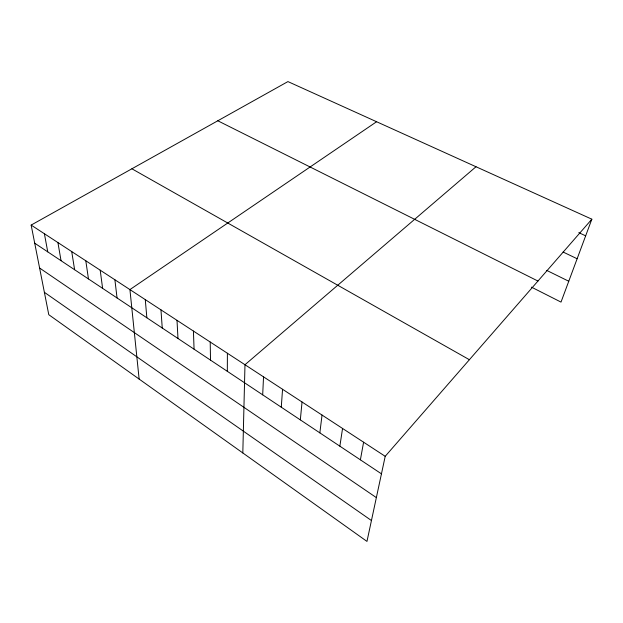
<?xml version="1.0" encoding="UTF-8"?>
<svg xmlns="http://www.w3.org/2000/svg" width="623" height="623" viewBox="0 0 623 623"><rect width="100%" height="100%" fill="white"/><g stroke="black" fill="none" stroke-linecap="round" stroke-linejoin="round"><path stroke-width="0.93" d="M227.325 371.316L227.395 353.249M242.814 452.952L244.979 364.735L476.011 166.746M262.688 394.834L263.537 376.853M281.277 407.201L282.554 389.274M300.325 419.871L302.046 402.006M319.848 432.86L322.044 415.058M339.862 446.177L342.557 428.46M360.39 459.829L363.598 442.205M591.85 219.195L385.209 456.316L366.97 541.41L48.781 314.701L31.15 225.082L287.935 81.59L591.85 219.195L561.012 302.093L531.474 287.148M376.604 121.734L129.919 289.594L139.131 379.072M578.806 232.659L585.659 235.829M563.106 252.042L577.139 258.747M546.714 270.39L568.76 281.246M217.801 120.784L537.945 281.043M131.897 168.786L469.392 359.712M31.15 225.082L385.209 456.316M34.709 243.188L381.447 473.838M39.599 268.022L376.354 497.606M44.373 292.304L371.448 520.532M44.397 233.734L47.745 251.856M57.916 242.565L61.046 260.702M71.715 251.575L74.612 269.728M85.803 260.78L88.466 278.94M100.202 270.18L102.608 288.348M114.897 279.782L117.046 297.958M145.276 299.616L146.857 317.785M160.968 309.865L162.245 328.025M177.01 320.347L177.983 338.491M193.426 331.062L194.065 349.192M210.216 342.027L210.512 360.125"/></g></svg>
